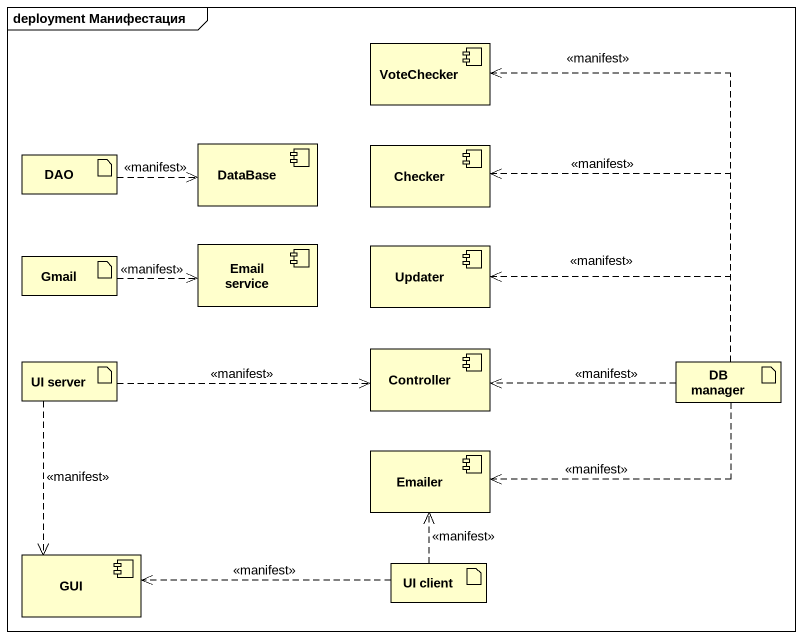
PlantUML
@startuml
mainframe deployment Манифестация
component VoteChecker
artifact DAO
component "DataBase" as DataBase_
component Checker
artifact Gmail
component "Email service" as Email_service
component Updater
artifact "UI server" as UI_server
component Controller
artifact "DB manager" as DB_manager
component Emailer
component GUI
artifact "UI client" as UI_client
DAO .right.> DataBase_ : <<manifest>>
Gmail .right.> Email_service : <<manifest>>
UI_server .right.> Controller : <<manifest>>
UI_server ..> GUI : <<manifest>>
DB_manager .up.> VoteChecker : <<manifest>>
DB_manager .up.> Checker : <<manifest>>
DB_manager .left.> Updater : <<manifest>>
DB_manager .left.> Controller : <<manifest>>
DB_manager .left.> Emailer : <<manifest>>
UI_client .up.> Emailer : <<manifest>>
UI_client .left.> GUI : <<manifest>>
@enduml
